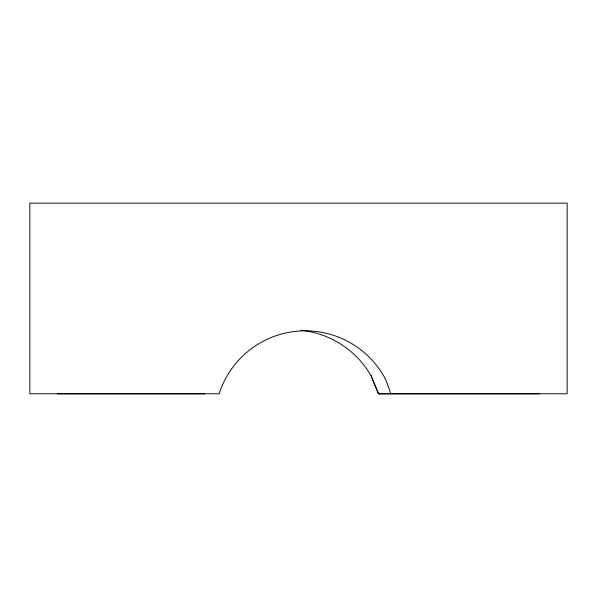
<?xml version="1.0" encoding="UTF-8"?>
<svg xmlns="http://www.w3.org/2000/svg" width="597" height="597" viewBox="0 0 597 597"><rect width="100%" height="100%" fill="white"/><g stroke="black" fill="none" stroke-linecap="round" stroke-linejoin="round"><path stroke-width="0.9" d="M204.704 393.781L57.402 393.781M539.598 393.781L378.513 393.811L370.983 375.573M378.513 393.781L567.15 393.781L567.15 203.152L29.85 203.152L29.85 393.781L219.256 393.781L219.345 393.274A90.498 90.498 0 0 1 386.072 380.341L390.819 393.781M378.513 393.848L370.983 375.64A91.617 91.617 0 0 0 300.858 330.253"/></g></svg>
